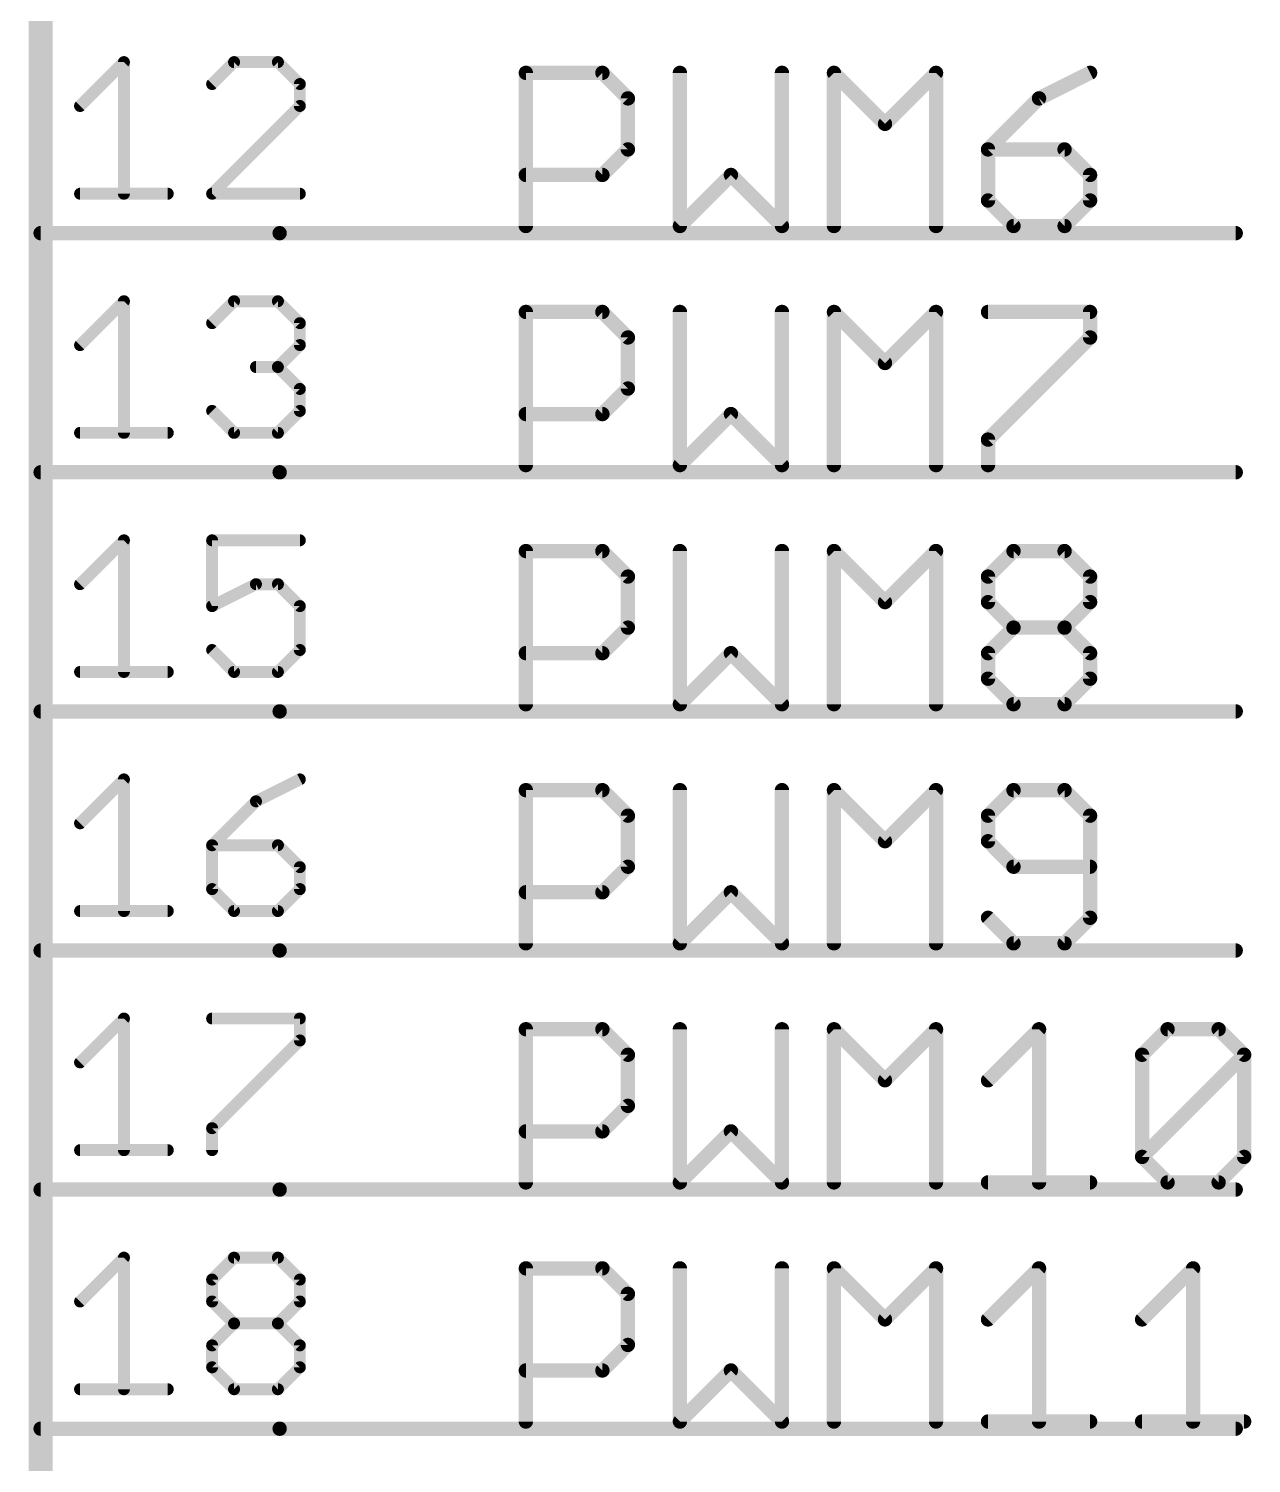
# Model space of a CAD drawing. Extents: x 0 to 264, y 0 to 182.
# Drawn here: x 149.73 to 162.73, y 131.71 to 146.95 of the extents above; entities that cross this region are included whole.
import ezdxf

# ---------------------------------------------------------------- set-up
doc = ezdxf.new("R2010")
doc.units = 0
for name, color, linetype in [('91', 122, 'CONTINUOUS'), ('94', 12, 'CONTINUOUS'), ('95', 251, 'CONTINUOUS')]:
    doc.layers.add(name, color=color, linetype=linetype)

msp = doc.modelspace()

# ---------------------------------------------------------------- linework, layer by layer
at = {"layer": '91', "const_width": 0.1524}
for points in [[(152.4, 144.78), (162.56, 144.78)], [(152.4, 142.24), (162.56, 142.24)], [(152.4, 139.7), (162.56, 139.7)], [(152.4, 137.16), (162.56, 137.16)], [(152.4, 134.62), (162.56, 134.62)], [(152.4, 132.08), (162.56, 132.08)]]:
    msp.add_lwpolyline(points, dxfattribs=at)
at = {"layer": '91', "const_width": 0.0762}
for points in [[(152.4, 144.8181, 1), (152.4, 144.7419)], [(162.56, 144.7419, 1), (162.56, 144.8181)], [(152.4, 142.2781, 1), (152.4, 142.2019)], [(162.56, 142.2019, 1), (162.56, 142.2781)], [(152.4, 139.7381, 1), (152.4, 139.6619)], [(162.56, 139.6619, 1), (162.56, 139.7381)], [(152.4, 137.1981, 1), (152.4, 137.1219)], [(162.56, 137.1219, 1), (162.56, 137.1981)], [(152.4, 134.6581, 1), (152.4, 134.5819)], [(162.56, 134.5819, 1), (162.56, 134.6581)], [(152.4, 132.1181, 1), (152.4, 132.0419)], [(162.56, 132.0419, 1), (162.56, 132.1181)]]:
    msp.add_lwpolyline(points, format="xyb", dxfattribs=at)
at = {"layer": '94'}
for points, const_width in [([(149.86, 162.56), (149.86, 114.3)], 0.254), ([(152.4, 144.78), (149.86, 144.78)], 0.1524), ([(152.4, 142.24), (149.86, 142.24)], 0.1524), ([(152.4, 139.7), (149.86, 139.7)], 0.1524), ([(152.4, 137.16), (149.86, 137.16)], 0.1524), ([(152.4, 134.62), (149.86, 134.62)], 0.1524), ([(152.4, 132.08), (149.86, 132.08)], 0.1524)]:
    msp.add_lwpolyline(points, dxfattribs=dict(at, const_width=const_width))
at = {"layer": '94', "const_width": 0.0762}
for points in [[(149.86, 144.8181, 1), (149.86, 144.7419)], [(152.4, 144.7419, 1), (152.4, 144.8181)], [(149.86, 142.2781, 1), (149.86, 142.2019)], [(152.4, 142.2019, 1), (152.4, 142.2781)], [(149.86, 139.7381, 1), (149.86, 139.6619)], [(152.4, 139.6619, 1), (152.4, 139.7381)], [(149.86, 137.1981, 1), (149.86, 137.1219)], [(152.4, 137.1219, 1), (152.4, 137.1981)], [(149.86, 134.6581, 1), (149.86, 134.5819)], [(152.4, 134.5819, 1), (152.4, 134.6581)], [(149.86, 132.1181, 1), (149.86, 132.0419)], [(152.4, 132.0419, 1), (152.4, 132.1181)]]:
    msp.add_lwpolyline(points, format="xyb", dxfattribs=at)
at = {"layer": '95'}
for points, const_width in [([(150.2791, 146.1312), (150.7452, 146.5973)], 0.127), ([(150.7452, 146.5973), (150.7452, 145.1991)], 0.127), ([(151.9154, 146.5973), (151.6824, 146.3643)], 0.127), ([(152.3815, 146.5973), (151.9154, 146.5973)], 0.127), ([(152.6145, 146.3643), (152.3815, 146.5973)], 0.127), ([(155.0162, 144.8562), (155.0162, 146.4832)], 0.1524), ([(155.0162, 146.4832), (155.8297, 146.4832)], 0.1524), ([(155.8297, 146.4832), (156.1009, 146.212)], 0.1524), ([(156.6534, 146.4832), (156.6534, 144.8562)], 0.1524), ([(157.738, 144.8562), (157.738, 146.4832)], 0.1524), ([(158.2905, 144.8562), (158.2905, 146.4832)], 0.1524), ([(158.2905, 146.4832), (158.8328, 145.9409)], 0.1524), ([(158.8328, 145.9409), (159.3752, 146.4832)], 0.1524), ([(159.3752, 146.4832), (159.3752, 144.8562)], 0.1524), ([(161.0123, 146.4832), (160.47, 146.212)], 0.1524), ([(152.6145, 146.1312), (152.6145, 146.3643)], 0.127), ([(151.6824, 145.1991), (152.6145, 146.1312)], 0.127), ([(156.1009, 146.212), (156.1009, 145.6697)], 0.1524), ([(160.47, 146.212), (159.9277, 145.6697)], 0.1524), ([(156.1009, 145.6697), (155.8297, 145.3985)], 0.1524), ([(159.9277, 145.6697), (159.9277, 145.1274)], 0.1524), ([(160.7412, 145.6697), (159.9277, 145.6697)], 0.1524), ([(161.0123, 145.3985), (160.7412, 145.6697)], 0.1524), ([(155.8297, 145.3985), (155.0162, 145.3985)], 0.1524), ([(156.6534, 144.8562), (157.1957, 145.3985)], 0.1524), ([(157.1957, 145.3985), (157.738, 144.8562)], 0.1524), ([(161.0123, 145.1274), (161.0123, 145.3985)], 0.1524), ([(150.2791, 145.1991), (151.2112, 145.1991)], 0.127), ([(152.6145, 145.1991), (151.6824, 145.1991)], 0.127), ([(159.9277, 145.1274), (160.1988, 144.8562)], 0.1524), ([(160.7412, 144.8562), (161.0123, 145.1274)], 0.1524), ([(160.1988, 144.8562), (160.7412, 144.8562)], 0.1524), ([(150.2791, 143.5912), (150.7452, 144.0573)], 0.127), ([(150.7452, 144.0573), (150.7452, 142.6591)], 0.127), ([(151.6824, 143.8243), (151.9154, 144.0573)], 0.127), ([(151.9154, 144.0573), (152.3815, 144.0573)], 0.127), ([(152.3815, 144.0573), (152.6145, 143.8243)], 0.127), ([(155.0162, 142.3162), (155.0162, 143.9432)], 0.1524), ([(155.0162, 143.9432), (155.8297, 143.9432)], 0.1524), ([(155.8297, 143.9432), (156.1009, 143.672)], 0.1524), ([(156.6534, 143.9432), (156.6534, 142.3162)], 0.1524), ([(157.738, 142.3162), (157.738, 143.9432)], 0.1524), ([(158.2905, 142.3162), (158.2905, 143.9432)], 0.1524), ([(158.2905, 143.9432), (158.8328, 143.4009)], 0.1524), ([(158.8328, 143.4009), (159.3752, 143.9432)], 0.1524), ([(159.3752, 143.9432), (159.3752, 142.3162)], 0.1524), ([(159.9277, 143.9432), (161.0123, 143.9432)], 0.1524), ([(161.0123, 143.9432), (161.0123, 143.672)], 0.1524), ([(152.6145, 143.8243), (152.6145, 143.5912)], 0.127), ([(156.1009, 143.672), (156.1009, 143.1297)], 0.1524), ([(161.0123, 143.672), (159.9277, 142.5874)], 0.1524), ([(152.6145, 143.5912), (152.3815, 143.3582)], 0.127), ([(152.3815, 143.3582), (152.1484, 143.3582)], 0.127), ([(152.3815, 143.3582), (152.6145, 143.1252)], 0.127), ([(152.6145, 143.1252), (152.6145, 142.8921)], 0.127), ([(156.1009, 143.1297), (155.8297, 142.8585)], 0.1524), ([(151.9154, 142.6591), (151.6824, 142.8921)], 0.127), ([(152.6145, 142.8921), (152.3815, 142.6591)], 0.127), ([(155.8297, 142.8585), (155.0162, 142.8585)], 0.1524), ([(156.6534, 142.3162), (157.1957, 142.8585)], 0.1524), ([(157.1957, 142.8585), (157.738, 142.3162)], 0.1524), ([(150.2791, 142.6591), (151.2112, 142.6591)], 0.127), ([(152.3815, 142.6591), (151.9154, 142.6591)], 0.127), ([(159.9277, 142.5874), (159.9277, 142.3162)], 0.1524), ([(150.2791, 141.0512), (150.7452, 141.5173)], 0.127), ([(150.7452, 141.5173), (150.7452, 140.1191)], 0.127), ([(152.6145, 141.5173), (151.6824, 141.5173)], 0.127), ([(151.6824, 141.5173), (151.6824, 140.8182)], 0.127), ([(155.0162, 139.7762), (155.0162, 141.4032)], 0.1524), ([(155.0162, 141.4032), (155.8297, 141.4032)], 0.1524), ([(155.8297, 141.4032), (156.1009, 141.132)], 0.1524), ([(156.6534, 141.4032), (156.6534, 139.7762)], 0.1524), ([(157.738, 139.7762), (157.738, 141.4032)], 0.1524), ([(158.2905, 139.7762), (158.2905, 141.4032)], 0.1524), ([(158.2905, 141.4032), (158.8328, 140.8609)], 0.1524), ([(158.8328, 140.8609), (159.3752, 141.4032)], 0.1524), ([(159.3752, 141.4032), (159.3752, 139.7762)], 0.1524), ([(159.9277, 141.132), (160.1988, 141.4032)], 0.1524), ([(160.1988, 141.4032), (160.7412, 141.4032)], 0.1524), ([(160.7412, 141.4032), (161.0123, 141.132)], 0.1524), ([(156.1009, 141.132), (156.1009, 140.5897)], 0.1524), ([(159.9277, 140.8609), (159.9277, 141.132)], 0.1524), ([(161.0123, 141.132), (161.0123, 140.8609)], 0.1524), ([(151.6824, 140.8182), (152.1484, 141.0512)], 0.127), ([(152.1484, 141.0512), (152.3815, 141.0512)], 0.127), ([(152.3815, 141.0512), (152.6145, 140.8182)], 0.127), ([(152.6145, 140.8182), (152.6145, 140.3521)], 0.127), ([(160.1988, 140.5897), (159.9277, 140.8609)], 0.1524), ([(161.0123, 140.8609), (160.7412, 140.5897)], 0.1524), ([(156.1009, 140.5897), (155.8297, 140.3185)], 0.1524), ([(159.9277, 140.3185), (160.1988, 140.5897)], 0.1524), ([(160.1988, 140.5897), (160.7412, 140.5897)], 0.1524), ([(160.7412, 140.5897), (161.0123, 140.3185)], 0.1524), ([(151.9154, 140.1191), (151.6824, 140.3521)], 0.127), ([(152.6145, 140.3521), (152.3815, 140.1191)], 0.127), ([(155.8297, 140.3185), (155.0162, 140.3185)], 0.1524), ([(156.6534, 139.7762), (157.1957, 140.3185)], 0.1524), ([(157.1957, 140.3185), (157.738, 139.7762)], 0.1524), ([(159.9277, 140.0474), (159.9277, 140.3185)], 0.1524), ([(161.0123, 140.3185), (161.0123, 140.0474)], 0.1524), ([(150.2791, 140.1191), (151.2112, 140.1191)], 0.127), ([(152.3815, 140.1191), (151.9154, 140.1191)], 0.127), ([(160.1988, 139.7762), (159.9277, 140.0474)], 0.1524), ([(161.0123, 140.0474), (160.7412, 139.7762)], 0.1524), ([(160.7412, 139.7762), (160.1988, 139.7762)], 0.1524), ([(150.2791, 138.5112), (150.7452, 138.9773)], 0.127), ([(150.7452, 138.9773), (150.7452, 137.5791)], 0.127), ([(152.6145, 138.9773), (152.1484, 138.7443)], 0.127), ([(155.0162, 137.2362), (155.0162, 138.8632)], 0.1524), ([(155.0162, 138.8632), (155.8297, 138.8632)], 0.1524), ([(155.8297, 138.8632), (156.1009, 138.592)], 0.1524), ([(156.6534, 138.8632), (156.6534, 137.2362)], 0.1524), ([(157.738, 137.2362), (157.738, 138.8632)], 0.1524), ([(158.2905, 137.2362), (158.2905, 138.8632)], 0.1524), ([(158.2905, 138.8632), (158.8328, 138.3209)], 0.1524), ([(158.8328, 138.3209), (159.3752, 138.8632)], 0.1524), ([(159.3752, 138.8632), (159.3752, 137.2362)], 0.1524), ([(160.1988, 138.8632), (159.9277, 138.592)], 0.1524), ([(160.7412, 138.8632), (160.1988, 138.8632)], 0.1524), ([(161.0123, 138.592), (160.7412, 138.8632)], 0.1524), ([(152.1484, 138.7443), (151.6824, 138.2782)], 0.127), ([(156.1009, 138.592), (156.1009, 138.0497)], 0.1524), ([(159.9277, 138.592), (159.9277, 138.3209)], 0.1524), ([(161.0123, 137.5074), (161.0123, 138.592)], 0.1524), ([(159.9277, 138.3209), (160.1988, 138.0497)], 0.1524), ([(151.6824, 138.2782), (151.6824, 137.8121)], 0.127), ([(152.3815, 138.2782), (151.6824, 138.2782)], 0.127), ([(152.6145, 138.0452), (152.3815, 138.2782)], 0.127), ([(152.6145, 137.8121), (152.6145, 138.0452)], 0.127), ([(156.1009, 138.0497), (155.8297, 137.7785)], 0.1524), ([(160.1988, 138.0497), (161.0123, 138.0497)], 0.1524), ([(151.6824, 137.8121), (151.9154, 137.5791)], 0.127), ([(152.3815, 137.5791), (152.6145, 137.8121)], 0.127), ([(155.8297, 137.7785), (155.0162, 137.7785)], 0.1524), ([(156.6534, 137.2362), (157.1957, 137.7785)], 0.1524), ([(157.1957, 137.7785), (157.738, 137.2362)], 0.1524), ([(150.2791, 137.5791), (151.2112, 137.5791)], 0.127), ([(151.9154, 137.5791), (152.3815, 137.5791)], 0.127), ([(159.9277, 137.5074), (160.1988, 137.2362)], 0.1524), ([(160.7412, 137.2362), (161.0123, 137.5074)], 0.1524), ([(160.1988, 137.2362), (160.7412, 137.2362)], 0.1524), ([(150.2791, 135.9712), (150.7452, 136.4373)], 0.127), ([(150.7452, 136.4373), (150.7452, 135.0391)], 0.127), ([(151.6824, 136.4373), (152.6145, 136.4373)], 0.127), ([(152.6145, 136.4373), (152.6145, 136.2043)], 0.127), ([(155.0162, 134.6962), (155.0162, 136.3232)], 0.1524), ([(155.0162, 136.3232), (155.8297, 136.3232)], 0.1524), ([(155.8297, 136.3232), (156.1009, 136.052)], 0.1524), ([(156.6534, 136.3232), (156.6534, 134.6962)], 0.1524), ([(157.738, 134.6962), (157.738, 136.3232)], 0.1524), ([(158.2905, 134.6962), (158.2905, 136.3232)], 0.1524), ([(158.2905, 136.3232), (158.8328, 135.7809)], 0.1524), ([(158.8328, 135.7809), (159.3752, 136.3232)], 0.1524), ([(159.3752, 136.3232), (159.3752, 134.6962)], 0.1524), ([(159.9277, 135.7809), (160.47, 136.3232)], 0.1524), ([(160.47, 136.3232), (160.47, 134.6962)], 0.1524), ([(161.5648, 136.052), (161.836, 136.3232)], 0.1524), ([(161.836, 136.3232), (162.3783, 136.3232)], 0.1524), ([(162.3783, 136.3232), (162.6495, 136.052)], 0.1524), ([(152.6145, 136.2043), (151.6824, 135.2721)], 0.127), ([(156.1009, 136.052), (156.1009, 135.5097)], 0.1524), ([(161.5648, 134.9674), (161.5648, 136.052)], 0.1524), ([(161.5648, 134.9674), (162.6495, 136.052)], 0.1524), ([(162.6495, 136.052), (162.6495, 134.9674)], 0.1524), ([(156.1009, 135.5097), (155.8297, 135.2385)], 0.1524), ([(151.6824, 135.2721), (151.6824, 135.0391)], 0.127), ([(155.8297, 135.2385), (155.0162, 135.2385)], 0.1524), ([(156.6534, 134.6962), (157.1957, 135.2385)], 0.1524), ([(157.1957, 135.2385), (157.738, 134.6962)], 0.1524), ([(150.2791, 135.0391), (151.2112, 135.0391)], 0.127), ([(161.836, 134.6962), (161.5648, 134.9674)], 0.1524), ([(162.6495, 134.9674), (162.3783, 134.6962)], 0.1524), ([(159.9277, 134.6962), (161.0123, 134.6962)], 0.1524), ([(162.3783, 134.6962), (161.836, 134.6962)], 0.1524), ([(150.2791, 133.4312), (150.7452, 133.8973)], 0.127), ([(150.7452, 133.8973), (150.7452, 132.4991)], 0.127), ([(151.6824, 133.6643), (151.9154, 133.8973)], 0.127), ([(151.9154, 133.8973), (152.3815, 133.8973)], 0.127), ([(152.3815, 133.8973), (152.6145, 133.6643)], 0.127), ([(155.0162, 132.1562), (155.0162, 133.7832)], 0.1524), ([(155.0162, 133.7832), (155.8297, 133.7832)], 0.1524), ([(155.8297, 133.7832), (156.1009, 133.512)], 0.1524), ([(156.6534, 133.7832), (156.6534, 132.1562)], 0.1524), ([(157.738, 132.1562), (157.738, 133.7832)], 0.1524), ([(158.2905, 132.1562), (158.2905, 133.7832)], 0.1524), ([(158.2905, 133.7832), (158.8328, 133.2409)], 0.1524), ([(158.8328, 133.2409), (159.3752, 133.7832)], 0.1524), ([(159.3752, 133.7832), (159.3752, 132.1562)], 0.1524), ([(159.9277, 133.2409), (160.47, 133.7832)], 0.1524), ([(160.47, 133.7832), (160.47, 132.1562)], 0.1524), ([(161.5648, 133.2409), (162.1072, 133.7832)], 0.1524), ([(162.1072, 133.7832), (162.1072, 132.1562)], 0.1524), ([(151.6824, 133.4312), (151.6824, 133.6643)], 0.127), ([(152.6145, 133.6643), (152.6145, 133.4312)], 0.127), ([(156.1009, 133.512), (156.1009, 132.9697)], 0.1524), ([(151.9154, 133.1982), (151.6824, 133.4312)], 0.127), ([(152.6145, 133.4312), (152.3815, 133.1982)], 0.127), ([(151.6824, 132.9652), (151.9154, 133.1982)], 0.127), ([(151.9154, 133.1982), (152.3815, 133.1982)], 0.127), ([(152.3815, 133.1982), (152.6145, 132.9652)], 0.127), ([(156.1009, 132.9697), (155.8297, 132.6985)], 0.1524), ([(151.6824, 132.7321), (151.6824, 132.9652)], 0.127), ([(152.6145, 132.9652), (152.6145, 132.7321)], 0.127), ([(151.9154, 132.4991), (151.6824, 132.7321)], 0.127), ([(152.6145, 132.7321), (152.3815, 132.4991)], 0.127), ([(155.8297, 132.6985), (155.0162, 132.6985)], 0.1524), ([(156.6534, 132.1562), (157.1957, 132.6985)], 0.1524), ([(157.1957, 132.6985), (157.738, 132.1562)], 0.1524), ([(150.2791, 132.4991), (151.2112, 132.4991)], 0.127), ([(152.3815, 132.4991), (151.9154, 132.4991)], 0.127), ([(159.9277, 132.1562), (161.0123, 132.1562)], 0.1524), ([(161.5648, 132.1562), (162.6495, 132.1562)], 0.1524)]:
    msp.add_lwpolyline(points, dxfattribs=dict(at, const_width=const_width))
for points, const_width in [([(150.7769, 146.5973, 1), (150.7134, 146.5973)], 0.0635), ([(150.7676, 146.5748, 1), (150.7227, 146.6197)], 0.0635), ([(151.9154, 146.629, 1), (151.9154, 146.5655)], 0.0635), ([(151.9379, 146.5748, 1), (151.893, 146.6197)], 0.0635), ([(152.4039, 146.6197, 1), (152.359, 146.5748)], 0.0635), ([(152.3815, 146.5655, 1), (152.3815, 146.629)], 0.0635), ([(155.0543, 146.4832, 1), (154.9781, 146.4832)], 0.0762), ([(155.0162, 146.5213, 1), (155.0162, 146.4451)], 0.0762), ([(155.8566, 146.5101, 1), (155.8028, 146.4562)], 0.0762), ([(155.8297, 146.4451, 1), (155.8297, 146.5213)], 0.0762), ([(156.6915, 146.4832, 1), (156.6153, 146.4832)], 0.0762), ([(157.7761, 146.4832, 1), (157.6999, 146.4832)], 0.0762), ([(158.3286, 146.4832, 1), (158.2524, 146.4832)], 0.0762), ([(158.3175, 146.5101, 1), (158.2636, 146.4562)], 0.0762), ([(159.4133, 146.4832, 1), (159.3371, 146.4832)], 0.0762), ([(159.4021, 146.4562, 1), (159.3482, 146.5101)], 0.0762), ([(161.0294, 146.4491, 1), (160.9953, 146.5173)], 0.0762), ([(151.6599, 146.3867, 1), (151.7048, 146.3418)], 0.0635), ([(152.6463, 146.3643, 1), (152.5828, 146.3643)], 0.0635), ([(152.5921, 146.3418, 1), (152.637, 146.3867)], 0.0635), ([(150.2566, 146.1537, 1), (150.3016, 146.1088)], 0.0635), ([(152.5828, 146.1312, 1), (152.6463, 146.1312)], 0.0635), ([(152.637, 146.1088, 1), (152.5921, 146.1537)], 0.0635), ([(156.139, 146.212, 1), (156.0628, 146.212)], 0.0762), ([(156.0739, 146.1851, 1), (156.1278, 146.239)], 0.0762), ([(160.453, 146.2461, 1), (160.487, 146.1779)], 0.0762), ([(160.4969, 146.1851, 1), (160.4431, 146.239)], 0.0762), ([(158.8059, 145.9678, 1), (158.8598, 145.9139)], 0.0762), ([(158.8059, 145.9139, 1), (158.8598, 145.9678)], 0.0762), ([(156.0628, 145.6697, 1), (156.139, 145.6697)], 0.0762), ([(156.1278, 145.6428, 1), (156.0739, 145.6966)], 0.0762), ([(159.9658, 145.6697, 1), (159.8896, 145.6697)], 0.0762), ([(159.9277, 145.7078, 1), (159.9277, 145.6316)], 0.0762), ([(159.9007, 145.6966, 1), (159.9546, 145.6428)], 0.0762), ([(160.7681, 145.6966, 1), (160.7142, 145.6428)], 0.0762), ([(160.7412, 145.6316, 1), (160.7412, 145.7078)], 0.0762), ([(155.0162, 145.4366, 1), (155.0162, 145.3604)], 0.0762), ([(155.8028, 145.4255, 1), (155.8566, 145.3716)], 0.0762), ([(155.8297, 145.3604, 1), (155.8297, 145.4366)], 0.0762), ([(157.2226, 145.4255, 1), (157.1687, 145.3716)], 0.0762), ([(157.2226, 145.3716, 1), (157.1687, 145.4255)], 0.0762), ([(161.0504, 145.3985, 1), (160.9742, 145.3985)], 0.0762), ([(160.9854, 145.3716, 1), (161.0393, 145.4255)], 0.0762), ([(150.2791, 145.2309, 1), (150.2791, 145.1674)], 0.0635), ([(151.2112, 145.1674, 1), (151.2112, 145.2309)], 0.0635), ([(151.6599, 145.2216, 1), (151.7048, 145.1766)], 0.0635), ([(151.6824, 145.2309, 1), (151.6824, 145.1674)], 0.0635), ([(152.6145, 145.1674, 1), (152.6145, 145.2309)], 0.0635), ([(150.7134, 145.1991, 1), (150.7769, 145.1991)], 0.0635), ([(159.9546, 145.1543, 1), (159.9007, 145.1004)], 0.0762), ([(159.8896, 145.1274, 1), (159.9658, 145.1274)], 0.0762), ([(160.9742, 145.1274, 1), (161.0504, 145.1274)], 0.0762), ([(161.0393, 145.1004, 1), (160.9854, 145.1543)], 0.0762), ([(160.1988, 144.8943, 1), (160.1988, 144.8181)], 0.0762), ([(160.7412, 144.8181, 1), (160.7412, 144.8943)], 0.0762), ([(154.9781, 144.8562, 1), (155.0543, 144.8562)], 0.0762), ([(156.6264, 144.8831, 1), (156.6803, 144.8293)], 0.0762), ([(156.6153, 144.8562, 1), (156.6915, 144.8562)], 0.0762), ([(157.6999, 144.8562, 1), (157.7761, 144.8562)], 0.0762), ([(157.7111, 144.8293, 1), (157.765, 144.8831)], 0.0762), ([(158.2524, 144.8562, 1), (158.3286, 144.8562)], 0.0762), ([(159.3371, 144.8562, 1), (159.4133, 144.8562)], 0.0762), ([(160.1719, 144.8293, 1), (160.2258, 144.8831)], 0.0762), ([(160.7142, 144.8831, 1), (160.7681, 144.8293)], 0.0762), ([(150.7769, 144.0573, 1), (150.7134, 144.0573)], 0.0635), ([(150.7676, 144.0348, 1), (150.7227, 144.0797)], 0.0635), ([(151.9154, 144.089, 1), (151.9154, 144.0255)], 0.0635), ([(151.9379, 144.0348, 1), (151.893, 144.0797)], 0.0635), ([(152.4039, 144.0797, 1), (152.359, 144.0348)], 0.0635), ([(152.3815, 144.0255, 1), (152.3815, 144.089)], 0.0635), ([(155.0543, 143.9432, 1), (154.9781, 143.9432)], 0.0762), ([(155.0162, 143.9813, 1), (155.0162, 143.9051)], 0.0762), ([(155.8566, 143.9701, 1), (155.8028, 143.9162)], 0.0762), ([(155.8297, 143.9051, 1), (155.8297, 143.9813)], 0.0762), ([(156.6915, 143.9432, 1), (156.6153, 143.9432)], 0.0762), ([(157.7761, 143.9432, 1), (157.6999, 143.9432)], 0.0762), ([(158.3286, 143.9432, 1), (158.2524, 143.9432)], 0.0762), ([(158.3175, 143.9701, 1), (158.2636, 143.9162)], 0.0762), ([(159.4133, 143.9432, 1), (159.3371, 143.9432)], 0.0762), ([(159.4021, 143.9162, 1), (159.3482, 143.9701)], 0.0762), ([(159.9277, 143.9813, 1), (159.9277, 143.9051)], 0.0762), ([(161.0504, 143.9432, 1), (160.9742, 143.9432)], 0.0762), ([(161.0123, 143.9051, 1), (161.0123, 143.9813)], 0.0762), ([(151.6599, 143.8467, 1), (151.7048, 143.8018)], 0.0635), ([(152.6463, 143.8243, 1), (152.5828, 143.8243)], 0.0635), ([(152.5921, 143.8018, 1), (152.637, 143.8467)], 0.0635), ([(156.139, 143.672, 1), (156.0628, 143.672)], 0.0762), ([(156.0739, 143.6451, 1), (156.1278, 143.699)], 0.0762), ([(161.0393, 143.6451, 1), (160.9854, 143.699)], 0.0762), ([(150.2566, 143.6137, 1), (150.3016, 143.5688)], 0.0635), ([(152.5828, 143.5912, 1), (152.6463, 143.5912)], 0.0635), ([(152.637, 143.5688, 1), (152.5921, 143.6137)], 0.0635), ([(160.9742, 143.672, 1), (161.0504, 143.672)], 0.0762), ([(152.1484, 143.3899, 1), (152.1484, 143.3264)], 0.0635), ([(152.4039, 143.3806, 1), (152.359, 143.3357)], 0.0635), ([(152.359, 143.3806, 1), (152.4039, 143.3357)], 0.0635), ([(152.3815, 143.3264, 1), (152.3815, 143.3899)], 0.0635), ([(158.8059, 143.4278, 1), (158.8598, 143.3739)], 0.0762), ([(158.8059, 143.3739, 1), (158.8598, 143.4278)], 0.0762), ([(152.6463, 143.1252, 1), (152.5828, 143.1252)], 0.0635), ([(152.5921, 143.1027, 1), (152.637, 143.1476)], 0.0635), ([(156.0628, 143.1297, 1), (156.139, 143.1297)], 0.0762), ([(156.1278, 143.1028, 1), (156.0739, 143.1566)], 0.0762), ([(151.7048, 142.9146, 1), (151.6599, 142.8697)], 0.0635), ([(152.637, 142.8697, 1), (152.5921, 142.9146)], 0.0635), ([(152.5828, 142.8921, 1), (152.6463, 142.8921)], 0.0635), ([(155.0162, 142.8966, 1), (155.0162, 142.8204)], 0.0762), ([(155.8028, 142.8855, 1), (155.8566, 142.8316)], 0.0762), ([(155.8297, 142.8204, 1), (155.8297, 142.8966)], 0.0762), ([(157.2226, 142.8855, 1), (157.1687, 142.8316)], 0.0762), ([(157.2226, 142.8316, 1), (157.1687, 142.8855)], 0.0762), ([(150.2791, 142.6908, 1), (150.2791, 142.6274)], 0.0635), ([(150.7134, 142.6591, 1), (150.7769, 142.6591)], 0.0635), ([(151.2112, 142.6274, 1), (151.2112, 142.6908)], 0.0635), ([(151.9154, 142.6908, 1), (151.9154, 142.6274)], 0.0635), ([(151.893, 142.6366, 1), (151.9379, 142.6816)], 0.0635), ([(152.359, 142.6816, 1), (152.4039, 142.6366)], 0.0635), ([(152.3815, 142.6274, 1), (152.3815, 142.6908)], 0.0635), ([(159.9007, 142.6143, 1), (159.9546, 142.5604)], 0.0762), ([(159.9658, 142.5874, 1), (159.8896, 142.5874)], 0.0762), ([(154.9781, 142.3162, 1), (155.0543, 142.3162)], 0.0762), ([(156.6264, 142.3431, 1), (156.6803, 142.2893)], 0.0762), ([(156.6153, 142.3162, 1), (156.6915, 142.3162)], 0.0762), ([(157.6999, 142.3162, 1), (157.7761, 142.3162)], 0.0762), ([(157.7111, 142.2893, 1), (157.765, 142.3431)], 0.0762), ([(158.2524, 142.3162, 1), (158.3286, 142.3162)], 0.0762), ([(159.3371, 142.3162, 1), (159.4133, 142.3162)], 0.0762), ([(159.8896, 142.3162, 1), (159.9658, 142.3162)], 0.0762), ([(150.7769, 141.5173, 1), (150.7134, 141.5173)], 0.0635), ([(150.7676, 141.4948, 1), (150.7227, 141.5397)], 0.0635), ([(151.7141, 141.5173, 1), (151.6506, 141.5173)], 0.0635), ([(151.6824, 141.549, 1), (151.6824, 141.4855)], 0.0635), ([(152.6145, 141.4855, 1), (152.6145, 141.549)], 0.0635), ([(155.0543, 141.4032, 1), (154.9781, 141.4032)], 0.0762), ([(155.0162, 141.4413, 1), (155.0162, 141.3651)], 0.0762), ([(155.8566, 141.4301, 1), (155.8028, 141.3762)], 0.0762), ([(155.8297, 141.3651, 1), (155.8297, 141.4413)], 0.0762), ([(156.6915, 141.4032, 1), (156.6153, 141.4032)], 0.0762), ([(157.7761, 141.4032, 1), (157.6999, 141.4032)], 0.0762), ([(158.3286, 141.4032, 1), (158.2524, 141.4032)], 0.0762), ([(158.3175, 141.4301, 1), (158.2636, 141.3762)], 0.0762), ([(159.4133, 141.4032, 1), (159.3371, 141.4032)], 0.0762), ([(159.4021, 141.3762, 1), (159.3482, 141.4301)], 0.0762), ([(160.1988, 141.4413, 1), (160.1988, 141.3651)], 0.0762), ([(160.2258, 141.3762, 1), (160.1719, 141.4301)], 0.0762), ([(160.7681, 141.4301, 1), (160.7142, 141.3762)], 0.0762), ([(160.7412, 141.3651, 1), (160.7412, 141.4413)], 0.0762), ([(156.139, 141.132, 1), (156.0628, 141.132)], 0.0762), ([(156.0739, 141.1051, 1), (156.1278, 141.159)], 0.0762), ([(159.9007, 141.159, 1), (159.9546, 141.1051)], 0.0762), ([(159.9658, 141.132, 1), (159.8896, 141.132)], 0.0762), ([(161.0504, 141.132, 1), (160.9742, 141.132)], 0.0762), ([(160.9854, 141.1051, 1), (161.0393, 141.159)], 0.0762), ([(150.2566, 141.0737, 1), (150.3016, 141.0288)], 0.0635), ([(152.1484, 141.083, 1), (152.1484, 141.0195)], 0.0635), ([(152.1626, 141.0228, 1), (152.1342, 141.0796)], 0.0635), ([(152.4039, 141.0737, 1), (152.359, 141.0288)], 0.0635), ([(152.3815, 141.0195, 1), (152.3815, 141.083)], 0.0635), ([(151.6682, 140.8466, 1), (151.6966, 140.7898)], 0.0635), ([(151.6506, 140.8182, 1), (151.7141, 140.8182)], 0.0635), ([(152.6463, 140.8182, 1), (152.5828, 140.8182)], 0.0635), ([(152.5921, 140.7957, 1), (152.637, 140.8406)], 0.0635), ([(158.8059, 140.8878, 1), (158.8598, 140.8339)], 0.0762), ([(158.8059, 140.8339, 1), (158.8598, 140.8878)], 0.0762), ([(159.9546, 140.8878, 1), (159.9007, 140.8339)], 0.0762), ([(159.8896, 140.8609, 1), (159.9658, 140.8609)], 0.0762), ([(160.9742, 140.8609, 1), (161.0504, 140.8609)], 0.0762), ([(161.0393, 140.8339, 1), (160.9854, 140.8878)], 0.0762), ([(156.1278, 140.5628, 1), (156.0739, 140.6166)], 0.0762), ([(160.1988, 140.6278, 1), (160.1988, 140.5516)], 0.0762), ([(160.2258, 140.5628, 1), (160.1719, 140.6166)], 0.0762), ([(160.7681, 140.6166, 1), (160.7142, 140.5628)], 0.0762), ([(160.7412, 140.5516, 1), (160.7412, 140.6278)], 0.0762), ([(156.0628, 140.5897, 1), (156.139, 140.5897)], 0.0762), ([(160.1719, 140.5628, 1), (160.2258, 140.6166)], 0.0762), ([(160.7142, 140.6166, 1), (160.7681, 140.5628)], 0.0762), ([(151.7048, 140.3746, 1), (151.6599, 140.3297)], 0.0635), ([(152.5828, 140.3521, 1), (152.6463, 140.3521)], 0.0635), ([(152.637, 140.3297, 1), (152.5921, 140.3746)], 0.0635), ([(155.0162, 140.3566, 1), (155.0162, 140.2804)], 0.0762), ([(155.8028, 140.3455, 1), (155.8566, 140.2916)], 0.0762), ([(155.8297, 140.2804, 1), (155.8297, 140.3566)], 0.0762), ([(157.2226, 140.3455, 1), (157.1687, 140.2916)], 0.0762), ([(157.2226, 140.2916, 1), (157.1687, 140.3455)], 0.0762), ([(159.9007, 140.3455, 1), (159.9546, 140.2916)], 0.0762), ([(159.9658, 140.3185, 1), (159.8896, 140.3185)], 0.0762), ([(161.0504, 140.3185, 1), (160.9742, 140.3185)], 0.0762), ([(160.9854, 140.2916, 1), (161.0393, 140.3455)], 0.0762), ([(150.2791, 140.1508, 1), (150.2791, 140.0874)], 0.0635), ([(150.7134, 140.1191, 1), (150.7769, 140.1191)], 0.0635), ([(151.2112, 140.0874, 1), (151.2112, 140.1508)], 0.0635), ([(151.9154, 140.1508, 1), (151.9154, 140.0874)], 0.0635), ([(151.893, 140.0966, 1), (151.9379, 140.1416)], 0.0635), ([(152.359, 140.1416, 1), (152.4039, 140.0966)], 0.0635), ([(152.3815, 140.0874, 1), (152.3815, 140.1508)], 0.0635), ([(159.9546, 140.0743, 1), (159.9007, 140.0204)], 0.0762), ([(159.8896, 140.0474, 1), (159.9658, 140.0474)], 0.0762), ([(160.9742, 140.0474, 1), (161.0504, 140.0474)], 0.0762), ([(161.0393, 140.0204, 1), (160.9854, 140.0743)], 0.0762), ([(154.9781, 139.7762, 1), (155.0543, 139.7762)], 0.0762), ([(156.6264, 139.8031, 1), (156.6803, 139.7493)], 0.0762), ([(156.6153, 139.7762, 1), (156.6915, 139.7762)], 0.0762), ([(157.6999, 139.7762, 1), (157.7761, 139.7762)], 0.0762), ([(157.7111, 139.7493, 1), (157.765, 139.8031)], 0.0762), ([(158.2524, 139.7762, 1), (158.3286, 139.7762)], 0.0762), ([(159.3371, 139.7762, 1), (159.4133, 139.7762)], 0.0762), ([(160.1988, 139.8143, 1), (160.1988, 139.7381)], 0.0762), ([(160.1719, 139.7493, 1), (160.2258, 139.8031)], 0.0762), ([(160.7142, 139.8031, 1), (160.7681, 139.7493)], 0.0762), ([(160.7412, 139.7381, 1), (160.7412, 139.8143)], 0.0762), ([(150.7769, 138.9773, 1), (150.7134, 138.9773)], 0.0635), ([(150.7676, 138.9548, 1), (150.7227, 138.9997)], 0.0635), ([(152.6287, 138.9489, 1), (152.6003, 139.0057)], 0.0635), ([(155.0543, 138.8632, 1), (154.9781, 138.8632)], 0.0762), ([(155.0162, 138.9013, 1), (155.0162, 138.8251)], 0.0762), ([(155.8566, 138.8901, 1), (155.8028, 138.8362)], 0.0762), ([(155.8297, 138.8251, 1), (155.8297, 138.9013)], 0.0762), ([(156.6915, 138.8632, 1), (156.6153, 138.8632)], 0.0762), ([(157.7761, 138.8632, 1), (157.6999, 138.8632)], 0.0762), ([(158.3286, 138.8632, 1), (158.2524, 138.8632)], 0.0762), ([(158.3175, 138.8901, 1), (158.2636, 138.8362)], 0.0762), ([(159.4133, 138.8632, 1), (159.3371, 138.8632)], 0.0762), ([(159.4021, 138.8362, 1), (159.3482, 138.8901)], 0.0762), ([(160.1988, 138.9013, 1), (160.1988, 138.8251)], 0.0762), ([(160.2258, 138.8362, 1), (160.1719, 138.8901)], 0.0762), ([(160.7681, 138.8901, 1), (160.7142, 138.8362)], 0.0762), ([(160.7412, 138.8251, 1), (160.7412, 138.9013)], 0.0762), ([(152.1342, 138.7727, 1), (152.1626, 138.7159)], 0.0635), ([(152.1709, 138.7218, 1), (152.126, 138.7667)], 0.0635), ([(150.2566, 138.5337, 1), (150.3016, 138.4888)], 0.0635), ([(156.139, 138.592, 1), (156.0628, 138.592)], 0.0762), ([(156.0739, 138.5651, 1), (156.1278, 138.619)], 0.0762), ([(159.9007, 138.619, 1), (159.9546, 138.5651)], 0.0762), ([(159.9658, 138.592, 1), (159.8896, 138.592)], 0.0762), ([(161.0504, 138.592, 1), (160.9742, 138.592)], 0.0762), ([(160.9854, 138.5651, 1), (161.0393, 138.619)], 0.0762), ([(158.8059, 138.3478, 1), (158.8598, 138.2939)], 0.0762), ([(158.8059, 138.2939, 1), (158.8598, 138.3478)], 0.0762), ([(159.9546, 138.3478, 1), (159.9007, 138.2939)], 0.0762), ([(151.7141, 138.2782, 1), (151.6506, 138.2782)], 0.0635), ([(151.6824, 138.3099, 1), (151.6824, 138.2464)], 0.0635), ([(151.6599, 138.3006, 1), (151.7048, 138.2557)], 0.0635), ([(152.4039, 138.3006, 1), (152.359, 138.2557)], 0.0635), ([(152.3815, 138.2464, 1), (152.3815, 138.3099)], 0.0635), ([(159.8896, 138.3209, 1), (159.9658, 138.3209)], 0.0762), ([(152.6463, 138.0452, 1), (152.5828, 138.0452)], 0.0635), ([(152.5921, 138.0227, 1), (152.637, 138.0676)], 0.0635), ([(156.0628, 138.0497, 1), (156.139, 138.0497)], 0.0762), ([(156.1278, 138.0228, 1), (156.0739, 138.0766)], 0.0762), ([(160.1988, 138.0878, 1), (160.1988, 138.0116)], 0.0762), ([(160.1719, 138.0228, 1), (160.2258, 138.0766)], 0.0762), ([(161.0123, 138.0116, 1), (161.0123, 138.0878)], 0.0762), ([(151.7048, 137.8346, 1), (151.6599, 137.7897)], 0.0635), ([(151.6506, 137.8121, 1), (151.7141, 137.8121)], 0.0635), ([(152.5828, 137.8121, 1), (152.6463, 137.8121)], 0.0635), ([(152.637, 137.7897, 1), (152.5921, 137.8346)], 0.0635), ([(155.0162, 137.8166, 1), (155.0162, 137.7404)], 0.0762), ([(155.8028, 137.8055, 1), (155.8566, 137.7516)], 0.0762), ([(155.8297, 137.7404, 1), (155.8297, 137.8166)], 0.0762), ([(157.2226, 137.8055, 1), (157.1687, 137.7516)], 0.0762), ([(157.2226, 137.7516, 1), (157.1687, 137.8055)], 0.0762), ([(150.2791, 137.6108, 1), (150.2791, 137.5474)], 0.0635), ([(151.2112, 137.5474, 1), (151.2112, 137.6108)], 0.0635), ([(151.9154, 137.6108, 1), (151.9154, 137.5474)], 0.0635), ([(151.893, 137.5566, 1), (151.9379, 137.6016)], 0.0635), ([(152.359, 137.6016, 1), (152.4039, 137.5566)], 0.0635), ([(152.3815, 137.5474, 1), (152.3815, 137.6108)], 0.0635), ([(150.7134, 137.5791, 1), (150.7769, 137.5791)], 0.0635), ([(159.9546, 137.5343, 1), (159.9007, 137.4804)], 0.0762), ([(160.9742, 137.5074, 1), (161.0504, 137.5074)], 0.0762), ([(161.0393, 137.4804, 1), (160.9854, 137.5343)], 0.0762), ([(160.1988, 137.2743, 1), (160.1988, 137.1981)], 0.0762), ([(160.7412, 137.1981, 1), (160.7412, 137.2743)], 0.0762), ([(154.9781, 137.2362, 1), (155.0543, 137.2362)], 0.0762), ([(156.6264, 137.2631, 1), (156.6803, 137.2093)], 0.0762), ([(156.6153, 137.2362, 1), (156.6915, 137.2362)], 0.0762), ([(157.6999, 137.2362, 1), (157.7761, 137.2362)], 0.0762), ([(157.7111, 137.2093, 1), (157.765, 137.2631)], 0.0762), ([(158.2524, 137.2362, 1), (158.3286, 137.2362)], 0.0762), ([(159.3371, 137.2362, 1), (159.4133, 137.2362)], 0.0762), ([(160.1719, 137.2093, 1), (160.2258, 137.2631)], 0.0762), ([(160.7142, 137.2631, 1), (160.7681, 137.2093)], 0.0762), ([(150.7769, 136.4373, 1), (150.7134, 136.4373)], 0.0635), ([(150.7676, 136.4148, 1), (150.7227, 136.4597)], 0.0635), ([(151.6824, 136.469, 1), (151.6824, 136.4055)], 0.0635), ([(152.6463, 136.4373, 1), (152.5828, 136.4373)], 0.0635), ([(152.6145, 136.4055, 1), (152.6145, 136.469)], 0.0635), ([(155.0543, 136.3232, 1), (154.9781, 136.3232)], 0.0762), ([(155.0162, 136.3613, 1), (155.0162, 136.2851)], 0.0762), ([(155.8566, 136.3501, 1), (155.8028, 136.2962)], 0.0762), ([(155.8297, 136.2851, 1), (155.8297, 136.3613)], 0.0762), ([(156.6915, 136.3232, 1), (156.6153, 136.3232)], 0.0762), ([(157.7761, 136.3232, 1), (157.6999, 136.3232)], 0.0762), ([(158.3286, 136.3232, 1), (158.2524, 136.3232)], 0.0762), ([(158.3175, 136.3501, 1), (158.2636, 136.2962)], 0.0762), ([(159.4133, 136.3232, 1), (159.3371, 136.3232)], 0.0762), ([(159.4021, 136.2962, 1), (159.3482, 136.3501)], 0.0762), ([(160.5081, 136.3232, 1), (160.4319, 136.3232)], 0.0762), ([(160.4969, 136.2962, 1), (160.4431, 136.3501)], 0.0762), ([(161.836, 136.3613, 1), (161.836, 136.2851)], 0.0762), ([(161.8629, 136.2962, 1), (161.809, 136.3501)], 0.0762), ([(162.4053, 136.3501, 1), (162.3514, 136.2962)], 0.0762), ([(162.3783, 136.2851, 1), (162.3783, 136.3613)], 0.0762), ([(152.637, 136.1818, 1), (152.5921, 136.2267)], 0.0635), ([(152.5828, 136.2043, 1), (152.6463, 136.2043)], 0.0635), ([(156.139, 136.052, 1), (156.0628, 136.052)], 0.0762), ([(156.0739, 136.0251, 1), (156.1278, 136.079)], 0.0762), ([(161.6029, 136.052, 1), (161.5267, 136.052)], 0.0762), ([(161.5379, 136.079, 1), (161.5918, 136.0251)], 0.0762), ([(162.6876, 136.052, 1), (162.6114, 136.052)], 0.0762), ([(162.6764, 136.0251, 1), (162.6225, 136.079)], 0.0762), ([(162.6225, 136.0251, 1), (162.6764, 136.079)], 0.0762), ([(150.2566, 135.9937, 1), (150.3016, 135.9488)], 0.0635), ([(158.8059, 135.8078, 1), (158.8598, 135.7539)], 0.0762), ([(158.8059, 135.7539, 1), (158.8598, 135.8078)], 0.0762), ([(159.9007, 135.8078, 1), (159.9546, 135.7539)], 0.0762), ([(156.0628, 135.5097, 1), (156.139, 135.5097)], 0.0762), ([(156.1278, 135.4828, 1), (156.0739, 135.5366)], 0.0762), ([(151.7141, 135.2721, 1), (151.6506, 135.2721)], 0.0635), ([(151.6599, 135.2946, 1), (151.7048, 135.2497)], 0.0635), ([(155.0162, 135.2766, 1), (155.0162, 135.2004)], 0.0762), ([(155.8028, 135.2655, 1), (155.8566, 135.2116)], 0.0762), ([(155.8297, 135.2004, 1), (155.8297, 135.2766)], 0.0762), ([(157.2226, 135.2655, 1), (157.1687, 135.2116)], 0.0762), ([(157.2226, 135.2116, 1), (157.1687, 135.2655)], 0.0762), ([(150.2791, 135.0709, 1), (150.2791, 135.0074)], 0.0635), ([(150.7134, 135.0391, 1), (150.7769, 135.0391)], 0.0635), ([(151.2112, 135.0074, 1), (151.2112, 135.0709)], 0.0635), ([(151.6506, 135.0391, 1), (151.7141, 135.0391)], 0.0635), ([(161.5918, 134.9943, 1), (161.5379, 134.9404)], 0.0762), ([(161.5379, 134.9943, 1), (161.5918, 134.9404)], 0.0762), ([(162.6764, 134.9404, 1), (162.6225, 134.9943)], 0.0762), ([(161.5267, 134.9674, 1), (161.6029, 134.9674)], 0.0762), ([(162.6114, 134.9674, 1), (162.6876, 134.9674)], 0.0762), ([(154.9781, 134.6962, 1), (155.0543, 134.6962)], 0.0762), ([(156.6264, 134.7231, 1), (156.6803, 134.6693)], 0.0762), ([(156.6153, 134.6962, 1), (156.6915, 134.6962)], 0.0762), ([(157.6999, 134.6962, 1), (157.7761, 134.6962)], 0.0762), ([(157.7111, 134.6693, 1), (157.765, 134.7231)], 0.0762), ([(158.2524, 134.6962, 1), (158.3286, 134.6962)], 0.0762), ([(159.3371, 134.6962, 1), (159.4133, 134.6962)], 0.0762), ([(159.9277, 134.7343, 1), (159.9277, 134.6581)], 0.0762), ([(160.4319, 134.6962, 1), (160.5081, 134.6962)], 0.0762), ([(161.0123, 134.6581, 1), (161.0123, 134.7343)], 0.0762), ([(161.836, 134.7343, 1), (161.836, 134.6581)], 0.0762), ([(161.809, 134.6693, 1), (161.8629, 134.7231)], 0.0762), ([(162.3514, 134.7231, 1), (162.4053, 134.6693)], 0.0762), ([(162.3783, 134.6581, 1), (162.3783, 134.7343)], 0.0762), ([(150.7769, 133.8973, 1), (150.7134, 133.8973)], 0.0635), ([(150.7676, 133.8748, 1), (150.7227, 133.9197)], 0.0635), ([(151.9154, 133.929, 1), (151.9154, 133.8655)], 0.0635), ([(151.9379, 133.8748, 1), (151.893, 133.9197)], 0.0635), ([(152.4039, 133.9197, 1), (152.359, 133.8748)], 0.0635), ([(152.3815, 133.8655, 1), (152.3815, 133.929)], 0.0635), ([(155.0543, 133.7832, 1), (154.9781, 133.7832)], 0.0762), ([(155.0162, 133.8213, 1), (155.0162, 133.7451)], 0.0762), ([(155.8566, 133.8101, 1), (155.8028, 133.7562)], 0.0762), ([(155.8297, 133.7451, 1), (155.8297, 133.8213)], 0.0762), ([(156.6915, 133.7832, 1), (156.6153, 133.7832)], 0.0762), ([(157.7761, 133.7832, 1), (157.6999, 133.7832)], 0.0762), ([(158.3286, 133.7832, 1), (158.2524, 133.7832)], 0.0762), ([(158.3175, 133.8101, 1), (158.2636, 133.7562)], 0.0762), ([(159.4133, 133.7832, 1), (159.3371, 133.7832)], 0.0762), ([(159.4021, 133.7562, 1), (159.3482, 133.8101)], 0.0762), ([(160.5081, 133.7832, 1), (160.4319, 133.7832)], 0.0762), ([(160.4969, 133.7562, 1), (160.4431, 133.8101)], 0.0762), ([(162.1453, 133.7832, 1), (162.0691, 133.7832)], 0.0762), ([(162.1341, 133.7562, 1), (162.0802, 133.8101)], 0.0762), ([(151.7141, 133.6643, 1), (151.6506, 133.6643)], 0.0635), ([(151.6599, 133.6867, 1), (151.7048, 133.6418)], 0.0635), ([(152.6463, 133.6643, 1), (152.5828, 133.6643)], 0.0635), ([(152.5921, 133.6418, 1), (152.637, 133.6867)], 0.0635), ([(156.139, 133.512, 1), (156.0628, 133.512)], 0.0762), ([(156.0739, 133.4851, 1), (156.1278, 133.539)], 0.0762), ([(150.2566, 133.4537, 1), (150.3016, 133.4088)], 0.0635), ([(151.7048, 133.4537, 1), (151.6599, 133.4088)], 0.0635), ([(151.6506, 133.4312, 1), (151.7141, 133.4312)], 0.0635), ([(152.5828, 133.4312, 1), (152.6463, 133.4312)], 0.0635), ([(152.637, 133.4088, 1), (152.5921, 133.4537)], 0.0635), ([(151.9154, 133.2299, 1), (151.9154, 133.1664)], 0.0635), ([(151.9379, 133.1757, 1), (151.893, 133.2206)], 0.0635), ([(151.893, 133.1757, 1), (151.9379, 133.2206)], 0.0635), ([(152.4039, 133.2206, 1), (152.359, 133.1757)], 0.0635), ([(152.359, 133.2206, 1), (152.4039, 133.1757)], 0.0635), ([(152.3815, 133.1664, 1), (152.3815, 133.2299)], 0.0635), ([(158.8059, 133.2678, 1), (158.8598, 133.2139)], 0.0762), ([(158.8059, 133.2139, 1), (158.8598, 133.2678)], 0.0762), ([(159.9007, 133.2678, 1), (159.9546, 133.2139)], 0.0762), ([(161.5379, 133.2678, 1), (161.5918, 133.2139)], 0.0762), ([(156.1278, 132.9428, 1), (156.0739, 132.9966)], 0.0762), ([(151.7141, 132.9652, 1), (151.6506, 132.9652)], 0.0635), ([(151.6599, 132.9876, 1), (151.7048, 132.9427)], 0.0635), ([(152.6463, 132.9652, 1), (152.5828, 132.9652)], 0.0635), ([(152.5921, 132.9427, 1), (152.637, 132.9876)], 0.0635), ([(156.0628, 132.9697, 1), (156.139, 132.9697)], 0.0762), ([(151.7048, 132.7546, 1), (151.6599, 132.7097)], 0.0635), ([(151.6506, 132.7321, 1), (151.7141, 132.7321)], 0.0635), ([(152.5828, 132.7321, 1), (152.6463, 132.7321)], 0.0635), ([(152.637, 132.7097, 1), (152.5921, 132.7546)], 0.0635), ([(155.0162, 132.7366, 1), (155.0162, 132.6604)], 0.0762), ([(155.8028, 132.7255, 1), (155.8566, 132.6716)], 0.0762), ([(155.8297, 132.6604, 1), (155.8297, 132.7366)], 0.0762), ([(157.2226, 132.7255, 1), (157.1687, 132.6716)], 0.0762), ([(157.2226, 132.6716, 1), (157.1687, 132.7255)], 0.0762), ([(150.2791, 132.5308, 1), (150.2791, 132.4674)], 0.0635), ([(150.7134, 132.4991, 1), (150.7769, 132.4991)], 0.0635), ([(151.2112, 132.4674, 1), (151.2112, 132.5308)], 0.0635), ([(151.9154, 132.5308, 1), (151.9154, 132.4674)], 0.0635), ([(151.893, 132.4766, 1), (151.9379, 132.5216)], 0.0635), ([(152.359, 132.5216, 1), (152.4039, 132.4766)], 0.0635), ([(152.3815, 132.4674, 1), (152.3815, 132.5308)], 0.0635), ([(154.9781, 132.1562, 1), (155.0543, 132.1562)], 0.0762), ([(156.6264, 132.1831, 1), (156.6803, 132.1293)], 0.0762), ([(156.6153, 132.1562, 1), (156.6915, 132.1562)], 0.0762), ([(157.6999, 132.1562, 1), (157.7761, 132.1562)], 0.0762), ([(157.7111, 132.1293, 1), (157.765, 132.1831)], 0.0762), ([(158.2524, 132.1562, 1), (158.3286, 132.1562)], 0.0762), ([(159.3371, 132.1562, 1), (159.4133, 132.1562)], 0.0762), ([(159.9277, 132.1943, 1), (159.9277, 132.1181)], 0.0762), ([(160.4319, 132.1562, 1), (160.5081, 132.1562)], 0.0762), ([(161.0123, 132.1181, 1), (161.0123, 132.1943)], 0.0762), ([(161.5648, 132.1943, 1), (161.5648, 132.1181)], 0.0762), ([(162.0691, 132.1562, 1), (162.1453, 132.1562)], 0.0762), ([(162.6495, 132.1181, 1), (162.6495, 132.1943)], 0.0762)]:
    msp.add_lwpolyline(points, format="xyb", dxfattribs=dict(at, const_width=const_width))

doc.saveas('drawing.dxf')
